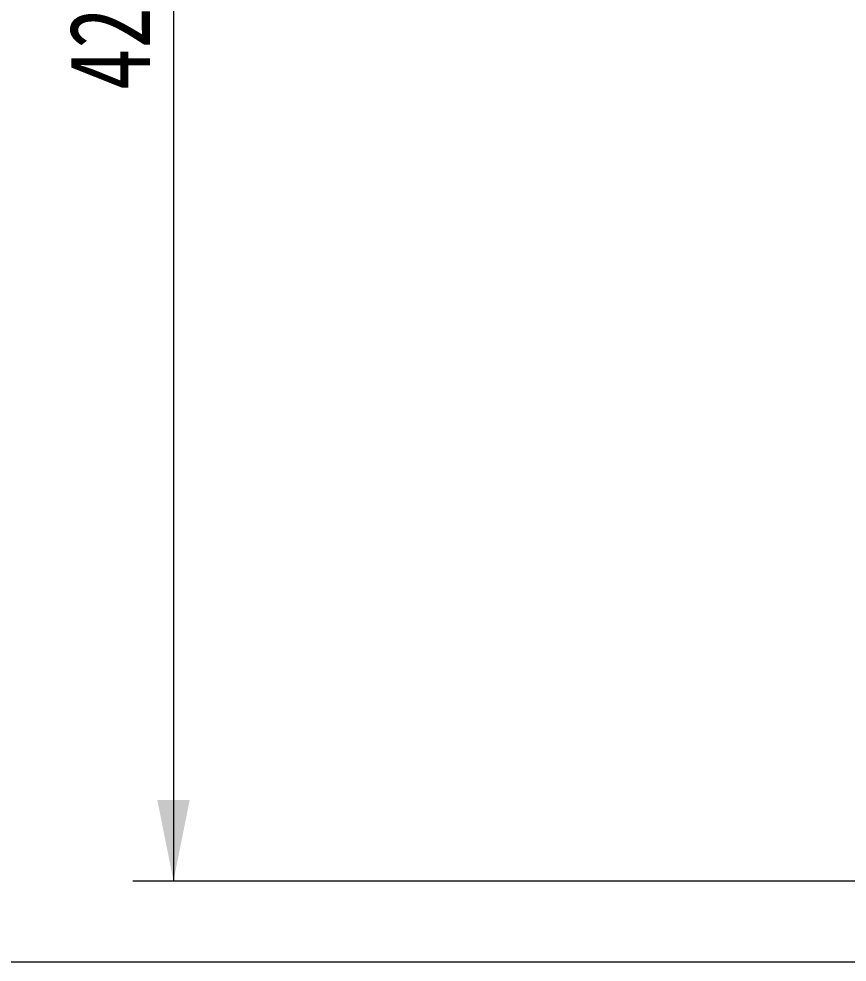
# Model space of a CAD drawing. Header units: millimetres. Extents: x 15 to 415, y 5 to 292.
# Drawn here: x 60.66 to 81.1, y 197.78 to 221.06 of the extents above; entities that cross this region are included whole.
import ezdxf

# ---------------------------------------------------------------- set-up
doc = ezdxf.new("R2010")
doc.units = ezdxf.units.MM
doc.styles.add('SLDTEXTSTYLE0', font='TXT', dxfattribs={"width": 0.75})
doc.dimstyles.new('SLDDIMSTYLE2', dxfattribs={"dimtxt": 2, "dimasz": 2, "dimexe": 0, "dimexo": 0.0625, "dimgap": 0.5, "dimtad": 1, "dimrnd": 1e-09, "dimzin": 12, "dimdsep": 46, "dimtxsty": 'SLDTEXTSTYLE0', "dimsah": 1, "dimcen": 0.09, "dimadec": 0, "dimazin": 3, "dimtfac": 1, "dimtofl": 0, "dimtmove": 0, "dimatfit": 3, "dimfxl": 1, "dimfrac": 2, "dimtolj": 1, "dimtzin": 12, "dimarcsym": 0})

# ---------------------------------------------------------------- blocks, each defined once
blk = doc.blocks.new('_D_7')
at = {"color": 7, "linetype": 'Continuous', "lineweight": 18}
for p, q in [((86.072, 241.785), (63.472, 241.785)), ((64.472, 241.785), (64.472, 199.785)), ((98.472, 199.785), (63.472, 199.785))]:
    blk.add_line(p, q, dxfattribs=at)
for points in [[(64.472, 241.785), (64.072, 239.785), (64.872, 239.785)], [(64.472, 199.785), (64.872, 201.785), (64.072, 201.785)]]:
    blk.add_solid(points, dxfattribs=at)
at = {"color": 7, "linetype": 'Continuous', "lineweight": 18, "insert": (61.894, 219.307), "char_height": 2, "attachment_point": 1, "rotation": 90, "style": 'SLDTEXTSTYLE0'}
blk.add_mtext('42', dxfattribs=at)
blk = doc.blocks.new('_D_8')
at = {"color": 7, "linetype": 'Continuous', "lineweight": 18}
for p, q in [((86.072, 241.785), (57.472, 241.785)), ((58.472, 241.785), (58.472, 197.785)), ((86.072, 197.785), (57.472, 197.785))]:
    blk.add_line(p, q, dxfattribs=at)
for points in [[(58.472, 241.785), (58.072, 239.785), (58.872, 239.785)], [(58.472, 197.785), (58.872, 199.785), (58.072, 199.785)]]:
    blk.add_solid(points, dxfattribs=at)
at = {"color": 7, "linetype": 'Continuous', "lineweight": 18, "insert": (55.894, 218.307), "char_height": 2, "attachment_point": 1, "rotation": 90, "style": 'SLDTEXTSTYLE0'}
blk.add_mtext('44', dxfattribs=at)

msp = doc.modelspace()

# ---------------------------------------------------------------- dimensions: what is measured, and where the dimension line sits
at = {"color": 7, "linetype": 'Continuous', "lineweight": 18}
for base, p2, picture, middle in [((58.472, 197.785), (87.072, 197.785), '_D_8', (58.472, 219.785)), ((64.472, 199.785), (99.472, 199.785), '_D_7', (64.472, 220.785))]:
    dim = msp.add_linear_dim(base=base, p1=(87.072, 241.785), p2=p2, angle=90, dimstyle='SLDDIMSTYLE2', dxfattribs=at)
    dim.commit()
    dim.dimension.update_dxf_attribs({"geometry": picture, "text_midpoint": middle, "dimtype": 160})

doc.saveas('drawing.dxf')
